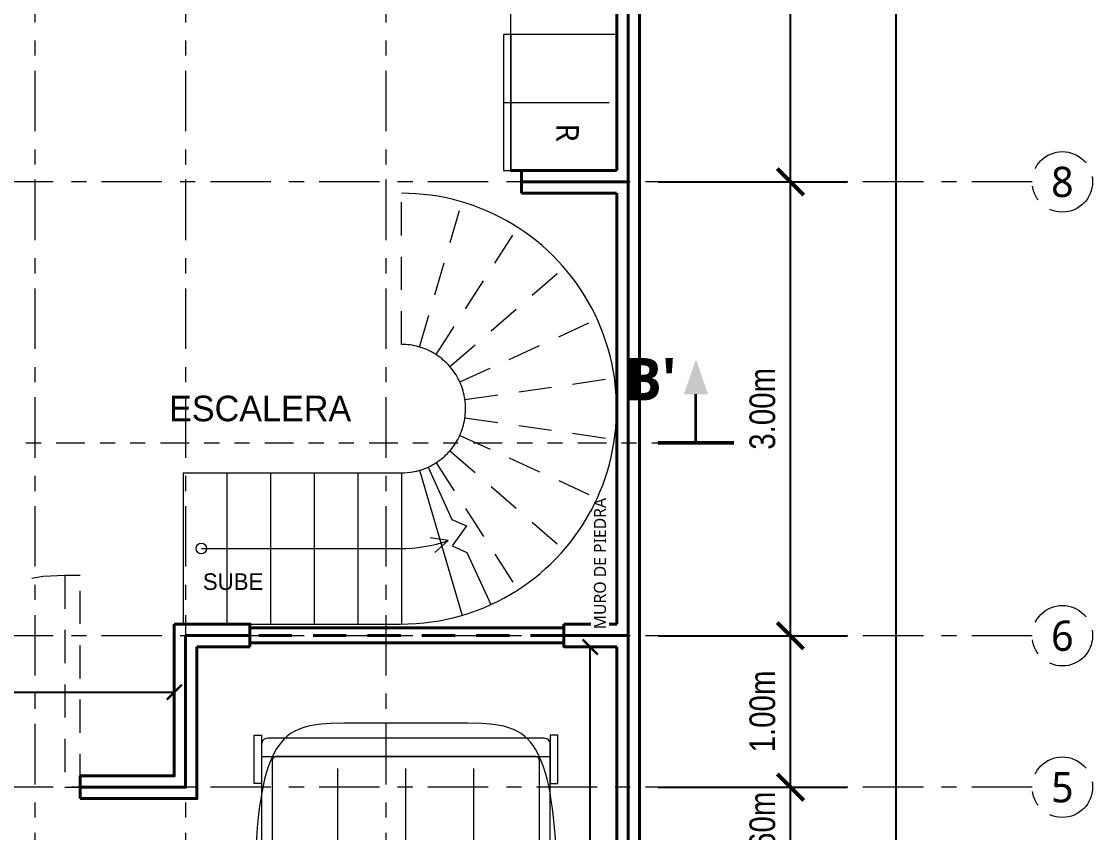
# Model space of a CAD drawing. Header units: metres. Extents: x 28.9 to 123.7, y -14.9 to 27.3.
# Drawn here: x 36.77 to 43.86, y 5.52 to 10.89 of the extents above; entities that cross this region are included whole.
import ezdxf
from ezdxf.enums import TextEntityAlignment as Align

# ---------------------------------------------------------------- set-up
doc = ezdxf.new("R2010")
doc.units = ezdxf.units.M
for name, pattern in [('DASHED', [1.524, 1.27, -0.254]), ('EJE', [0.6, 0.4, -0.08, 0, -0.12]), ('PHANTOM', [6.35, 3.175, -0.635, 0.635, -0.635, 0.635, -0.635]), ('VACIO', [0.36, 0.22, -0.14])]:
    doc.linetypes.add(name, pattern=pattern)
for name, color, linetype, lineweight in [('001_Muros', 7, 'Continuous', 40), ('002_EjesVerticales', 8, 'EJE', 9), ('005_Escalera', 7, 'Continuous', 18), ('006_Mobiliario', 6, 'Continuous', 18), ('007_Textos', 7, 'Continuous', 18), ('008_Cotas', 8, 'Continuous', 13), ('011_Puertas', 7, 'VACIO', 18), ('012_Ventanas', 5, 'Continuous', 40), ('017_LineaDeCorte', 1, 'Continuous', 30)]:
    doc.layers.add(name, color=color, linetype=linetype, lineweight=lineweight)
doc.styles.add('OpenSans', font='OpenSans-Regular.ttf')
doc.styles.add('OpenSans-SemiBold', font='OpenSans-SemiBold.ttf')
doc.styles.add('OpenSansCondensed-Light', font='OpenSansCondensed-Light.ttf')
doc.dimstyles.new('EZDXF', dxfattribs={"dimtxt": 0.25, "dimasz": 0.175, "dimexe": 0.375, "dimexo": 0.125, "dimgap": 0.1, "dimtad": 1, "dimzin": 4, "dimtxsty": 'OpenSansCondensed-Light', "dimblk": 'ARCHTICK', "dimcen": 2.5, "dimazin": 1, "dimtfac": 0.5, "dimtmove": 2, "dimatfit": 3})

# ---------------------------------------------------------------- blocks, each defined once
blk = doc.blocks.new('EJE')
at = {"color": 0}
blk.add_circle((0, 0), 0.2, dxfattribs=at)
at = {"color": 0, "style": 'OpenSans'}
blk.add_attdef('EJE', text='', height=0.2, dxfattribs=at).set_placement((0, 0), align=Align.MIDDLE_CENTER)
blk = doc.blocks.new('_ARCHTICK')
at = {"color": 0, "linetype": 'ByBlock', "const_width": 0.15}
blk.add_lwpolyline([(-0.5, -0.5), (0.5, 0.5)], dxfattribs=at)
blk = doc.blocks.new('*D10')
at = {"layer": '008_Cotas', "color": 0, "lineweight": -2, "transparency": 16777216}
for p, q in [((41.8604, 5.821), (41.8604, 5.996)), ((40.9854, 5.821), (42.2354, 5.821)), ((41.8604, 5.221), (41.8604, 5.821)), ((40.9854, 5.221), (42.2354, 5.221)), ((41.8604, 5.221), (41.8604, 5.046))]:
    blk.add_line(p, q, dxfattribs=at)
at = {"layer": 'Defpoints', "color": 0, "transparency": 16777216}
for p in [(40.8604, 5.821), (41.8604, 5.821), (40.8604, 5.221)]:
    blk.add_point(p, dxfattribs=at)
at = {"layer": '008_Cotas', "color": 0, "lineweight": -2, "transparency": 16777216, "xscale": 0.175, "yscale": 0.175, "zscale": 0.175}
for p, rotation in [((41.8604, 5.821), 270), ((41.8604, 5.221), 90)]:
    blk.add_blockref('_ARCHTICK', p, dxfattribs=dict(at, rotation=rotation))
at = {"layer": '008_Cotas', "color": 0, "transparency": 16777216, "insert": (41.6754, 5.521), "char_height": 0.17, "attachment_point": 5, "rotation": 90, "style": 'OpenSansCondensed-Light', "bg_fill": 3, "box_fill_scale": 1.1, "bg_fill_color": 9, "bg_fill_true_color": 13158600, "bg_fill_transparency": 0}
blk.add_mtext('0.60m', dxfattribs=at)
blk = doc.blocks.new('*D11')
at = {"layer": '008_Cotas', "color": 0, "lineweight": -2, "transparency": 16777216}
for p, q in [((40.9854, 6.823), (42.2354, 6.823)), ((41.8604, 5.821), (41.8604, 6.823)), ((40.9854, 5.821), (42.2354, 5.821))]:
    blk.add_line(p, q, dxfattribs=at)
at = {"layer": 'Defpoints', "color": 0, "transparency": 16777216}
for p in [(40.8604, 6.823), (41.8604, 6.823), (40.8604, 5.821)]:
    blk.add_point(p, dxfattribs=at)
at = {"layer": '008_Cotas', "color": 0, "lineweight": -2, "transparency": 16777216, "xscale": 0.175, "yscale": 0.175, "zscale": 0.175}
for p, rotation in [((41.8604, 6.823), 90), ((41.8604, 5.821), 270)]:
    blk.add_blockref('_ARCHTICK', p, dxfattribs=dict(at, rotation=rotation))
at = {"layer": '008_Cotas', "color": 0, "transparency": 16777216, "insert": (41.6754, 6.322), "char_height": 0.17, "attachment_point": 5, "rotation": 90, "style": 'OpenSansCondensed-Light', "bg_fill": 3, "box_fill_scale": 1.1, "bg_fill_color": 9, "bg_fill_true_color": 13158600, "bg_fill_transparency": 0}
blk.add_mtext('1.00m', dxfattribs=at)
blk = doc.blocks.new('*D12')
at = {"layer": '008_Cotas', "color": 0, "lineweight": -2, "transparency": 16777216}
for p, q in [((40.9854, 9.825), (42.2354, 9.825)), ((41.8604, 6.823), (41.8604, 9.825)), ((40.9854, 6.823), (42.2354, 6.823))]:
    blk.add_line(p, q, dxfattribs=at)
at = {"layer": 'Defpoints', "color": 0, "transparency": 16777216}
for p in [(40.8604, 9.825), (41.8604, 9.825), (40.8604, 6.823)]:
    blk.add_point(p, dxfattribs=at)
at = {"layer": '008_Cotas', "color": 0, "lineweight": -2, "transparency": 16777216, "xscale": 0.175, "yscale": 0.175, "zscale": 0.175}
for p, rotation in [((41.8604, 9.825), 90), ((41.8604, 6.823), 270)]:
    blk.add_blockref('_ARCHTICK', p, dxfattribs=dict(at, rotation=rotation))
at = {"layer": '008_Cotas', "color": 0, "transparency": 16777216, "insert": (41.6754, 8.324), "char_height": 0.17, "attachment_point": 5, "rotation": 90, "style": 'OpenSansCondensed-Light', "bg_fill": 3, "box_fill_scale": 1.1, "bg_fill_color": 9, "bg_fill_true_color": 13158600, "bg_fill_transparency": 0}
blk.add_mtext('3.00m', dxfattribs=at)
blk = doc.blocks.new('*D13')
at = {"layer": '008_Cotas', "color": 0, "lineweight": -2, "transparency": 16777216}
for p, q in [((40.9854, 15.322), (42.2354, 15.322)), ((41.8604, 9.825), (41.8604, 15.322)), ((40.9854, 9.825), (42.2354, 9.825))]:
    blk.add_line(p, q, dxfattribs=at)
at = {"layer": 'Defpoints', "color": 0, "transparency": 16777216}
for p in [(40.8604, 15.322), (41.8604, 15.322), (40.8604, 9.825)]:
    blk.add_point(p, dxfattribs=at)
at = {"layer": '008_Cotas', "color": 0, "lineweight": -2, "transparency": 16777216, "xscale": 0.175, "yscale": 0.175, "zscale": 0.175}
for p, rotation in [((41.8604, 15.322), 90), ((41.8604, 9.825), 270)]:
    blk.add_blockref('_ARCHTICK', p, dxfattribs=dict(at, rotation=rotation))
at = {"layer": '008_Cotas', "color": 0, "transparency": 16777216, "insert": (41.6754, 12.5735), "char_height": 0.17, "attachment_point": 5, "rotation": 90, "style": 'OpenSansCondensed-Light', "bg_fill": 3, "box_fill_scale": 1.1, "bg_fill_color": 9, "bg_fill_true_color": 13158600, "bg_fill_transparency": 0}
blk.add_mtext('5.50m', dxfattribs=at)
blk = doc.blocks.new('*D155')
at = {"color": 0, "transparency": 16777216}
for p, q in [((40.9854, 24.246), (42.9354, 24.246)), ((42.5604, -0.125), (42.5604, 24.246)), ((40.9854, -0.125), (42.9354, -0.125))]:
    blk.add_line(p, q, dxfattribs=at)
at = {"layer": 'Defpoints', "transparency": 16777216}
for p in [(40.8604, 24.246), (40.8604, -0.125), (42.5604, -0.125)]:
    blk.add_point(p, dxfattribs=at)
at = {"layer": '008_Cotas', "color": 0, "transparency": 16777216, "xscale": 0.175, "yscale": 0.175}
for p, rotation in [((42.5604, 24.246), 90), ((42.5604, -0.125), 270)]:
    blk.add_blockref('_ARCHTICK', p, dxfattribs=dict(at, rotation=rotation))
at = {"layer": '008_Cotas', "color": 0, "transparency": 16777216, "insert": (42.3754, 12.0605), "char_height": 0.17, "attachment_point": 5, "rotation": 90, "style": 'OpenSansCondensed-Light', "bg_fill": 3, "box_fill_scale": 1.1, "bg_fill_color": 0, "bg_fill_transparency": 0}
blk.add_mtext('24.37m', dxfattribs=at)
blk = doc.blocks.new('MOB_PICKUP_203x589')
at = {"color": 0}
for p, q in [((-0.955, 2.725), (0.955, 2.725)), ((-0.45, 0.89), (-0.45, 2.645)), ((0, 0.89), (0, 2.645)), ((0.45, 0.89), (0.45, 2.645)), ((-0.8, 0.5), (0.8, 0.5)), ((-0.86, -2.845), (0.86, -2.845))]:
    blk.add_line(p, q, dxfattribs=at)
for points in [[(1.015, 0), (1.0141, 1.2132), (1.0125, 1.4784), (1.0103, 1.6592), (1.0075, 1.8001), (1.004, 1.917), (1, 2.0174), (0.9953, 2.1056), (0.99, 2.1843), (0.9841, 2.2553), (0.9776, 2.3199), (0.9704, 2.3791), (0.9626, 2.4335), (0.9541, 2.4837), (0.945, 2.5302), (0.9351, 2.5732), (0.9244, 2.613), (0.913, 2.6499), (0.9007, 2.6841), (0.8875, 2.7158), (0.8735, 2.745), (0.8583, 2.772), (0.8421, 2.7967), (0.8246, 2.8193), (0.8058, 2.8399), (0.7854, 2.8585), (0.7632, 2.8752), (0.7388, 2.8901), (0.712, 2.9031), (0.682, 2.9143), (0.6479, 2.9237), (0.6082, 2.9314), (0.5605, 2.9374), (0.4994, 2.9416), (0.4098, 2.9442), (0, 2.945), (-0.4098, 2.9442), (-0.4994, 2.9416), (-0.5605, 2.9374), (-0.6082, 2.9314), (-0.6479, 2.9237), (-0.682, 2.9143), (-0.712, 2.9031), (-0.7388, 2.8901), (-0.7632, 2.8752), (-0.7854, 2.8585), (-0.8058, 2.8399), (-0.8246, 2.8193), (-0.8421, 2.7967), (-0.8583, 2.772), (-0.8735, 2.745), (-0.8875, 2.7158), (-0.9007, 2.6841), (-0.913, 2.6499), (-0.9244, 2.613), (-0.9351, 2.5732), (-0.945, 2.5302), (-0.9541, 2.4837), (-0.9626, 2.4335), (-0.9704, 2.3791), (-0.9776, 2.3199), (-0.9841, 2.2553), (-0.99, 2.1843), (-0.9953, 2.1056), (-1, 2.0174), (-1.004, 1.917), (-1.0075, 1.8001), (-1.0103, 1.6592), (-1.0125, 1.4784), (-1.0141, 1.2132), (-1.015, 0.0001), (-1.0132, -1.2132), (-1.0106, -1.4784), (-1.0073, -1.6592), (-1.0033, -1.8001), (-0.9986, -1.917), (-0.9934, -2.0174), (-0.9875, -2.1056), (-0.981, -2.1843), (-0.9739, -2.2553), (-0.9662, -2.3199), (-0.9579, -2.3791), (-0.949, -2.4335), (-0.9395, -2.4837), (-0.9293, -2.5302), (-0.9185, -2.5732), (-0.907, -2.613), (-0.8948, -2.6499), (-0.8818, -2.6841), (-0.868, -2.7158), (-0.8534, -2.745), (-0.8378, -2.772), (-0.8212, -2.7967), (-0.8035, -2.8193), (-0.7845, -2.8399), (-0.7641, -2.8585), (-0.742, -2.8752), (-0.7179, -2.8901), (-0.6914, -2.9031), (-0.662, -2.9143), (-0.6286, -2.9237), (-0.59, -2.9314), (-0.5436, -2.9374), (-0.4842, -2.9416), (-0.3972, -2.9442), (0, -2.945), (0.3972, -2.9442), (0.4842, -2.9416), (0.5436, -2.9374), (0.59, -2.9314), (0.6286, -2.9237), (0.662, -2.9143), (0.6914, -2.9031), (0.7179, -2.8901), (0.742, -2.8752), (0.7641, -2.8585), (0.7845, -2.8399), (0.8035, -2.8193), (0.8212, -2.7967), (0.8378, -2.772), (0.8534, -2.745), (0.868, -2.7158), (0.8818, -2.6841), (0.8948, -2.6499), (0.907, -2.613), (0.9185, -2.5732), (0.9293, -2.5302), (0.9395, -2.4837), (0.949, -2.4335), (0.9579, -2.3791), (0.9662, -2.3199), (0.9739, -2.2553), (0.981, -2.1843), (0.9875, -2.1056), (0.9934, -2.0174), (0.9986, -1.917), (1.0033, -1.8001), (1.0073, -1.6592), (1.0106, -1.4784), (1.0132, -1.2132)], [(-0.955, 2.545), (-1.005, 2.545), (-1.005, 2.865), (-0.955, 2.865)], [(0.955, 2.545), (1.005, 2.545), (1.005, 2.865), (0.955, 2.865)], [(-0.995, -1.395), (-1.185, -1.325), (-1.185, -1.125), (-0.995, -1.095)], [(0.995, -1.395), (1.185, -1.325), (1.185, -1.125), (0.995, -1.095)], [(-0.55, -2.885), (-0.92, -2.825), (-0.92, -2.745), (-0.55, -2.805)], [(0.55, -2.885), (0.92, -2.825), (0.92, -2.745), (0.55, -2.805)]]:
    blk.add_lwpolyline(points, close=True, dxfattribs=at)
for points in [[(-0.915, 0.74), (0.915, 0.74, 0.414214), (0.955, 0.78), (0.955, 2.805, 0.414214), (0.915, 2.845), (-0.915, 2.845, 0.414214), (-0.955, 2.805), (-0.955, 0.78, 0.414214)], [(-0.855, 0.81), (0.855, 0.81, 0.414214), (0.885, 0.84), (0.885, 2.695, 0.414214), (0.855, 2.725), (-0.855, 2.725, 0.414214), (-0.885, 2.695), (-0.885, 0.84, 0.414214)], [(-0.7, -0.825), (0.7, -0.825, 0.414214), (0.8, -0.725), (0.8, 0.52, 0.414214), (0.7, 0.62), (-0.7, 0.62, 0.414214), (-0.8, 0.52), (-0.8, -0.725, 0.414214)], [(-0.86, -1.445, -0.05), (0.86, -1.445), (0.78, -0.825, 0.04), (-0.78, -0.825)]]:
    blk.add_lwpolyline(points, format="xyb", close=True, dxfattribs=at)
at = {"color": 0, "linetype": 'DASHED', "ltscale": 0.3}
for points in [[(-0.745, 1.305), (-0.995, 1.305), (-0.995, 2.085), (-0.745, 2.085)], [(0.745, 1.305), (0.995, 1.305), (0.995, 2.085), (0.745, 2.085)], [(-0.745, -2.285), (-0.995, -2.285), (-0.995, -1.505), (-0.745, -1.505)], [(0.745, -2.285), (0.995, -2.285), (0.995, -1.505), (0.745, -1.505)]]:
    blk.add_lwpolyline(points, close=True, dxfattribs=at)
at = {"color": 0}
for points in [[(-0.4, -1.495), (-0.4, -2.795)], [(0.4, -1.495), (0.4, -2.795)]]:
    blk.add_lwpolyline(points, dxfattribs=at)
blk = doc.blocks.new('MOB_REFRI_90x75')
at = {"color": 0, "lineweight": -2}
blk.add_lwpolyline([(0.45, -0.375), (0.45, 0.375), (-0.45, 0.375), (-0.45, -0.375)], close=True, dxfattribs=at)
for points in [[(0, -0.375), (0, 0.325)], [(-0.45, -0.325), (0.45, -0.325)]]:
    blk.add_lwpolyline(points, dxfattribs=at)
at = {"color": 0, "insert": (0.2, 0.05), "char_height": 0.15, "attachment_point": 5, "style": 'OpenSans'}
blk.add_mtext('R', dxfattribs=at)
blk = doc.blocks.new('*D196')
at = {"color": 0, "transparency": 16777216}
for p, q in [((40.515, 6.748), (40.485, 6.748)), ((40.535, -0.125), (40.535, 6.748)), ((40.515, -0.125), (40.485, -0.125))]:
    blk.add_line(p, q, dxfattribs=at)
at = {"layer": 'Defpoints', "transparency": 16777216}
for p in [(40.535, 6.748), (40.535, -0.125), (40.535, -0.125)]:
    blk.add_point(p, dxfattribs=at)
at = {"layer": '008_Cotas', "color": 0, "transparency": 16777216, "xscale": 0.1, "yscale": 0.1}
for p, rotation in [((40.535, 6.748), 90), ((40.535, -0.125), 270)]:
    blk.add_blockref('_ARCHTICK', p, dxfattribs=dict(at, rotation=rotation))
at = {"layer": '008_Cotas', "color": 0, "transparency": 16777216, "insert": (40.435, 3.3115), "char_height": 0.12, "attachment_point": 5, "rotation": 90, "style": 'OpenSansCondensed-Light', "bg_fill": 3, "box_fill_scale": 1.1, "bg_fill_color": 0, "bg_fill_transparency": 0}
blk.add_mtext('6.87m', dxfattribs=at)
blk = doc.blocks.new('*D118')
at = {"color": 0, "transparency": 16777216}
for p, q in [((34.932, 6.47), (34.932, 6.5)), ((37.782, 6.47), (37.782, 6.5)), ((34.932, 6.45), (37.782, 6.45))]:
    blk.add_line(p, q, dxfattribs=at)
at = {"layer": 'Defpoints', "transparency": 16777216}
for p in [(34.932, 6.45), (34.932, 6.45), (37.782, 6.45)]:
    blk.add_point(p, dxfattribs=at)
at = {"layer": '008_Cotas', "color": 0, "transparency": 16777216, "xscale": 0.1, "yscale": 0.1, "rotation": 180}
blk.add_blockref('_ARCHTICK', (34.932, 6.45), dxfattribs=at)
at = {"layer": '008_Cotas', "color": 0, "transparency": 16777216, "xscale": 0.1, "yscale": 0.1}
blk.add_blockref('_ARCHTICK', (37.782, 6.45), dxfattribs=at)
at = {"layer": '008_Cotas', "color": 0, "transparency": 16777216, "insert": (36.357, 6.55), "char_height": 0.12, "attachment_point": 5, "style": 'OpenSansCondensed-Light', "bg_fill": 3, "box_fill_scale": 1.1, "bg_fill_color": 0, "bg_fill_transparency": 0}
blk.add_mtext('2.85m', dxfattribs=at)

msp = doc.modelspace()

# ---------------------------------------------------------------- linework, layer by layer
at = {"layer": '001_Muros'}
for p, q in [((40.8604, -0.2), (40.8604, 24.3208)), ((40.7854, -0.2), (40.7854, 24.2458)), ((40.7104, 9.9), (40.7104, 15.2458)), ((40.01, 9.9), (40.71, 9.9)), ((40.08, 9.75), (40.08, 9.9)), ((40.08, 9.825), (40.71, 9.825)), ((40.71, 9.825), (40.785, 9.825)), ((40.08, 9.75), (40.71, 9.75)), ((40.7104, 6.9), (40.7104, 9.75)), ((37.782, 6.9), (38.282, 6.9)), ((40.3604, 6.9), (40.7104, 6.9)), ((37.857, 6.825), (38.282, 6.825)), ((40.3604, 6.825), (40.7854, 6.825)), ((37.932, 6.75), (38.282, 6.75)), ((40.3604, 6.75), (40.7104, 6.75)), ((40.7104, -0.2), (40.7104, 6.75)), ((37.1579, 5.8958), (37.1579, 5.7458))]:
    msp.add_line(p, q, dxfattribs=at)
for points in [[(37.1579, 5.8958), (37.782, 5.8958), (37.782, 6.9)], [(37.782, 6.9), (38.282, 6.9), (38.282, 6.75)], [(40.7104, 6.75), (40.3604, 6.75), (40.3604, 6.9)], [(37.1579, 5.8208), (37.857, 5.8208), (37.857, 6.825)], [(37.1579, 5.7458), (37.932, 5.7458), (37.932, 6.75)], [(37.932, 6.75), (38.282, 6.75)]]:
    msp.add_lwpolyline(points, dxfattribs=at)
at = {"layer": '002_EjesVerticales'}
for p, q in [((36.8604, -2.8), (36.8604, 26.921)), ((37.8584, -2.8), (37.8584, 26.921)), ((40.7854, -2.8), (40.7854, 26.921)), ((43.4604, 6.823), (29.2604, 6.823)), ((43.4604, 5.821), (29.2604, 5.821))]:
    msp.add_line(p, q, dxfattribs=at)
at = {"layer": '002_EjesVerticales', "color": 18, "true_color": 0x000000}
for p, q in [((39.185, -2.8), (39.185, 26.921)), ((43.4604, 9.825), (29.2604, 9.825))]:
    msp.add_line(p, q, dxfattribs=at)
at = {"layer": '005_Escalera', "linetype": 'VACIO'}
for p, q in [((39.285, 8.75), (39.285, 9.75)), ((39.4047, 8.7328), (39.6865, 9.6923)), ((39.5148, 8.6825), (40.0554, 9.5238)), ((39.6062, 8.6033), (40.3619, 9.2582)), ((39.6716, 8.5016), (40.5812, 8.917)), ((39.7057, 8.3855), (40.6955, 8.5278)), ((39.7057, 8.2645), (40.6955, 8.1222)), ((39.6062, 8.0467), (40.3619, 7.3918)), ((39.5148, 7.9675), (40.0554, 7.1262))]:
    msp.add_line(p, q, dxfattribs=at)
at = {"layer": '005_Escalera'}
for p, q in [((37.841, 7.9), (37.841, 6.9)), ((38.1298, 7.9), (38.1298, 6.9)), ((38.4186, 7.9), (38.4186, 6.9)), ((38.7074, 7.9), (38.7074, 6.9)), ((38.9962, 7.9), (38.9962, 6.9)), ((39.285, 7.9), (39.285, 6.9)), ((39.4047, 7.9172), (39.6865, 6.9577)), ((39.5951, 7.4535), (39.4763, 7.4701)), ((39.5951, 7.4535), (39.506, 7.3732))]:
    msp.add_line(p, q, dxfattribs=at)
at = {"layer": '005_Escalera', "linetype": 'VACIO'}
msp.add_lwpolyline([(39.4616, 7.9384), (39.4746, 7.9446), (39.4873, 7.9513), (39.4999, 7.9583), (39.5122, 7.9658), (39.5243, 7.9737), (39.536, 7.9821), (39.5475, 7.9908), (39.5587, 7.9999), (39.5696, 8.0093), (39.5801, 8.0192), (39.5903, 8.0293), (39.6002, 8.0399), (39.6096, 8.0507), (39.6188, 8.0619), (39.6275, 8.0734), (39.6358, 8.0851), (39.6438, 8.0971), (39.6513, 8.1094), (39.6584, 8.122), (39.665, 8.1348), (39.6713, 8.1478), (39.6771, 8.161), (39.6824, 8.1743), (39.6873, 8.1879), (39.6917, 8.2016), (39.6956, 8.2155), (39.6991, 8.2295), (39.7021, 8.2436), (39.7046, 8.2578), (39.7067, 8.272), (39.7082, 8.2864), (39.7093, 8.3007), (39.7099, 8.3151), (39.71, 8.3296), (39.7096, 8.344), (39.7087, 8.3583), (39.7073, 8.3727), (39.7055, 8.387), (39.7031, 8.4012), (39.7003, 8.4153), (39.697, 8.4294), (39.6932, 8.4433), (39.689, 8.4571), (39.6843, 8.4707), (39.6791, 8.4841), (39.6735, 8.4974), (39.6674, 8.5105), (39.6609, 8.5233), (39.6539, 8.536), (39.6466, 8.5484), (39.6388, 8.5605), (39.6306, 8.5723), (39.622, 8.5839), (39.613, 8.5952), (39.6037, 8.6062), (39.594, 8.6168), (39.5839, 8.6271), (39.5735, 8.6371), (39.5627, 8.6467), (39.5517, 8.6559), (39.5403, 8.6648), (39.5286, 8.6732), (39.5167, 8.6813), (39.5045, 8.6889), (39.492, 8.6962), (39.4793, 8.703), (39.4664, 8.7094), (39.4532, 8.7153), (39.4399, 8.7208), (39.4264, 8.7258), (39.4127, 8.7304), (39.3989, 8.7345), (39.385, 8.7381), (39.3709, 8.7412), (39.3567, 8.7439), (39.3425, 8.7461), (39.3282, 8.7478), (39.3138, 8.749), (39.2994, 8.7498), (39.285, 8.75)], dxfattribs=at)
at = {"layer": '005_Escalera'}
for points in [[(37.8409, 7.9), (37.8816, 7.9), (37.9222, 7.9), (37.9629, 7.9), (38.0035, 7.9), (38.0442, 7.9), (38.0848, 7.9), (38.1255, 7.9), (38.1661, 7.9), (38.2068, 7.9), (38.2474, 7.9), (38.2881, 7.9), (38.3288, 7.9), (38.3694, 7.9), (38.4101, 7.9), (38.4507, 7.9), (38.4914, 7.9), (38.532, 7.9), (38.5727, 7.9), (38.6133, 7.9), (38.654, 7.9), (38.6946, 7.9), (38.7353, 7.9), (38.7759, 7.9), (38.8166, 7.9), (38.8573, 7.9), (38.8979, 7.9), (38.9386, 7.9), (38.9792, 7.9), (39.0199, 7.9), (39.0605, 7.9), (39.1012, 7.9), (39.1418, 7.9), (39.1825, 7.9), (39.2231, 7.9), (39.2638, 7.9), (39.3044, 7.9004), (39.3449, 7.9042), (39.3848, 7.9119), (39.4238, 7.9233), (39.4616, 7.9384)], [(39.4616, 7.9384), (39.6194, 7.5927), (39.7163, 7.5491), (39.6222, 7.4181), (39.7191, 7.3744), (39.877, 7.0288)], [(37.9609, 7.4), (38.0019, 7.4), (38.0429, 7.4), (38.0839, 7.4), (38.1249, 7.4), (38.1659, 7.4), (38.207, 7.4), (38.248, 7.4), (38.289, 7.4), (38.33, 7.4), (38.371, 7.4), (38.412, 7.4), (38.453, 7.4), (38.494, 7.4), (38.535, 7.4), (38.576, 7.4), (38.617, 7.4), (38.6581, 7.4), (38.6991, 7.4), (38.7401, 7.4), (38.7811, 7.4), (38.8221, 7.4), (38.8631, 7.4), (38.9041, 7.4), (38.9451, 7.4), (38.9861, 7.4), (39.0271, 7.4), (39.0681, 7.4), (39.1092, 7.4), (39.1502, 7.4), (39.1912, 7.4), (39.2322, 7.4), (39.2732, 7.4), (39.3142, 7.4005), (39.3551, 7.4027), (39.396, 7.4067), (39.4365, 7.4125), (39.4768, 7.4201), (39.5168, 7.4295), (39.5562, 7.4407), (39.5951, 7.4535)], [(37.8409, 6.9), (37.8923, 6.9), (37.9436, 6.9), (37.995, 6.9), (38.0464, 6.9), (38.0977, 6.9), (38.1491, 6.9), (38.2004, 6.9), (38.2518, 6.9), (38.3032, 6.9), (38.3545, 6.9), (38.4059, 6.9), (38.4573, 6.9), (38.5086, 6.9), (38.56, 6.9), (38.6114, 6.9), (38.6627, 6.9), (38.7141, 6.9), (38.7655, 6.9), (38.8168, 6.9), (38.8682, 6.9), (38.9195, 6.9), (38.9709, 6.9), (39.0223, 6.9), (39.0736, 6.9), (39.125, 6.9), (39.1764, 6.9), (39.2277, 6.9), (39.2791, 6.9), (39.3305, 6.9007), (39.3818, 6.9033), (39.4329, 6.9077), (39.4839, 6.914), (39.5346, 6.922), (39.585, 6.9319), (39.635, 6.9437), (39.6846, 6.9572), (39.7336, 6.9725), (39.7821, 6.9895), (39.8299, 7.0083), (39.877, 7.0288)]]:
    msp.add_lwpolyline(points, dxfattribs=at)
msp.add_circle((37.9609, 7.4), 0.035, dxfattribs=at)
at = {"layer": '006_Mobiliario'}
msp.add_lwpolyline([(40.7104, 9.9), (40.0104, 9.9), (40.0104, 14.6208), (36.8604, 14.6208), (36.8604, 15.2458)], dxfattribs=at)
at = {"layer": '011_Puertas'}
msp.add_lwpolyline([(37.058, 5.821), (37.158, 5.821), (37.158, 7.221), (37.058, 7.221)], close=True, dxfattribs=at)
msp.add_arc((37.058, 5.821), 1.4, 90, 180, dxfattribs=at)
at = {"layer": '012_Ventanas'}
for points in [[(40.3604, 6.875), (38.282, 6.875)], [(40.3604, 6.775), (38.282, 6.775)]]:
    msp.add_lwpolyline(points, dxfattribs=at)
at = {"layer": '012_Ventanas', "linetype": 'VACIO'}
msp.add_lwpolyline([(40.3604, 6.825), (38.282, 6.825)], dxfattribs=at)

# ---------------------------------------------------------------- block references
at = {"layer": '002_EjesVerticales', "color": 18, "true_color": 0x000000}
msp.add_blockref('EJE', (43.6604, 9.825), dxfattribs=at).add_auto_attribs({'EJE': '8'})
at = {"layer": '002_EjesVerticales'}
for p, values in [((43.6604, 6.823), {'EJE': '6'}), ((43.6604, 5.821), {'EJE': '5'})]:
    msp.add_blockref('EJE', p, dxfattribs=at).add_auto_attribs(values)
at = {"layer": '006_Mobiliario', "rotation": 270}
msp.add_blockref('MOB_REFRI_90x75', (40.335, 10.35), dxfattribs=at)
at = {"layer": '006_Mobiliario'}
msp.add_blockref('MOB_PICKUP_203x589', (39.315, 3.3), dxfattribs=at)

# ---------------------------------------------------------------- texts
at = {"layer": '007_Textos', "attachment_point": 5}
for s, insert, char_height in [('ESCALERA', (38.35, 8.325), 0.169), ('SUBE', (38.171, 7.18), 0.11)]:
    msp.add_mtext(s, dxfattribs=dict(at, insert=insert, char_height=char_height))

# ---------------------------------------------------------------- next in the draw order: texts
at = {"layer": '007_Textos', "insert": (40.6, 7.3), "char_height": 0.08, "attachment_point": 5, "rotation": 90, "style": 'OpenSans', "bg_fill": 3, "box_fill_scale": 1.25, "bg_fill_color": 0, "bg_fill_transparency": 0}
msp.add_mtext('MURO DE PIEDRA', dxfattribs=at)

# ---------------------------------------------------------------- next in the draw order: dimensions: what is measured, and where the dimension line sits
at = {"layer": '008_Cotas'}
for base, p1, p2, override, picture, middle in [((40.535, -0.125), (40.535, -0.125), (40.535, 6.748), {"dimtxt": 0.12, "dimasz": 0.1, "dimexe": 0.05, "dimexo": 0.02, "dimgap": 0.04, "dimdec": 2, "dimrnd": 0.001, "dimzin": 0, "dimdsep": 46, "dimpost": '<>m', "dimtix": 1, "dimtfill": 1}, '*D196', (40.435, 3.2615)), ((41.8604, 5.821), (40.8604, 5.221), (40.8604, 5.821), {"dimtxt": 0.17, "dimzin": 0, "dimdsep": 46, "dimpost": '<>m', "dimtix": 1, "dimfxl": 1, "dimtfill": 1}, '*D10', (41.6754, 5.571))]:
    dim = msp.add_linear_dim(base=base, p1=p1, p2=p2, angle=90, dimstyle='EZDXF', override=override, dxfattribs=at)
    dim.commit()
    dim.dimension.update_dxf_attribs({"geometry": picture, "text_midpoint": middle})
dim = msp.add_linear_dim(base=(34.932, 6.45), p1=(34.932, 6.45), p2=(37.782, 6.45), dimstyle='EZDXF', override={"dimtxt": 0.12, "dimasz": 0.1, "dimexe": 0.05, "dimexo": 0.02, "dimgap": 0.04, "dimrnd": 0.001, "dimzin": 0, "dimdsep": 46, "dimpost": '<>m', "dimtix": 1, "dimtfill": 1}, dxfattribs=at)
dim.commit()
dim.dimension.update_dxf_attribs({"geometry": '*D118', "text_midpoint": (36.357, 6.55)})

# ---------------------------------------------------------------- next in the draw order: linework, layer by layer
at = {"layer": '005_Escalera', "linetype": 'VACIO'}
msp.add_line((39.6716, 8.1484), (40.5812, 7.733), dxfattribs=at)
msp.add_lwpolyline([(39.877, 7.0288), (39.9206, 7.0496), (39.9635, 7.0719), (40.0056, 7.0956), (40.0468, 7.1207), (40.0872, 7.1473), (40.1267, 7.1751), (40.1652, 7.2044), (40.2027, 7.2348), (40.2391, 7.2666), (40.2745, 7.2995), (40.3087, 7.3337), (40.3417, 7.369), (40.3735, 7.4054), (40.4041, 7.4428), (40.4333, 7.4812), (40.4613, 7.5207), (40.4879, 7.561), (40.5131, 7.6022), (40.5369, 7.6443), (40.5593, 7.6871), (40.5802, 7.7307), (40.5996, 7.775), (40.6175, 7.8199), (40.6338, 7.8653), (40.6486, 7.9113), (40.6619, 7.9578), (40.6735, 8.0047), (40.6836, 8.052), (40.6921, 8.0996), (40.6989, 8.1474), (40.7041, 8.1955), (40.7077, 8.2436), (40.7096, 8.2919), (40.7099, 8.3403), (40.7086, 8.3886), (40.7056, 8.4368), (40.701, 8.4849), (40.6948, 8.5328), (40.6869, 8.5805), (40.6774, 8.6279), (40.6664, 8.6749), (40.6537, 8.7216), (40.6395, 8.7678), (40.6237, 8.8134), (40.6063, 8.8586), (40.5875, 8.903), (40.5671, 8.9469), (40.5453, 8.99), (40.522, 9.0324), (40.4973, 9.0739), (40.4713, 9.1146), (40.4438, 9.1543), (40.415, 9.1932), (40.3849, 9.231), (40.3536, 9.2677), (40.321, 9.3034), (40.2872, 9.338), (40.2523, 9.3714), (40.2163, 9.4036), (40.1791, 9.4346), (40.141, 9.4642), (40.1019, 9.4926), (40.0618, 9.5196), (40.0209, 9.5453), (39.9791, 9.5695), (39.9365, 9.5924), (39.8931, 9.6137), (39.8491, 9.6336), (39.8044, 9.652), (39.7591, 9.6688), (39.7132, 9.6841), (39.6669, 9.6979), (39.6201, 9.71), (39.573, 9.7206), (39.5255, 9.7296), (39.4777, 9.7369), (39.4297, 9.7426), (39.3816, 9.7467), (39.3333, 9.7492), (39.285, 9.75)], dxfattribs=at)

# ---------------------------------------------------------------- next in the draw order: dimensions: what is measured, and where the dimension line sits
at = {"layer": '008_Cotas'}
dim = msp.add_linear_dim(base=(41.8604, 6.823), p1=(40.8604, 5.821), p2=(40.8604, 6.823), angle=90, dimstyle='EZDXF', override={"dimtxt": 0.17, "dimzin": 0, "dimdsep": 46, "dimpost": '<>m', "dimtix": 1, "dimfxl": 1, "dimtfill": 1}, dxfattribs=at)
dim.commit()
dim.dimension.update_dxf_attribs({"geometry": '*D11', "text_midpoint": (41.6754, 6.322)})

# ---------------------------------------------------------------- next in the draw order: dimensions: what is measured, and where the dimension line sits
dim = msp.add_linear_dim(base=(41.8604, 9.825), p1=(40.8604, 6.823), p2=(40.8604, 9.825), angle=90, dimstyle='EZDXF', override={"dimtxt": 0.17, "dimzin": 0, "dimdsep": 46, "dimpost": '<>m', "dimtix": 1, "dimfxl": 1, "dimtfill": 1}, dxfattribs=at)
dim.commit()
dim.dimension.update_dxf_attribs({"geometry": '*D12', "text_midpoint": (41.6754, 8.324)})

# ---------------------------------------------------------------- next in the draw order: dimensions: what is measured, and where the dimension line sits
dim = msp.add_linear_dim(base=(41.8604, 15.322), p1=(40.8604, 9.825), p2=(40.8604, 15.322), angle=90, dimstyle='EZDXF', override={"dimtxt": 0.17, "dimzin": 0, "dimdsep": 46, "dimpost": '<>m', "dimtix": 1, "dimfxl": 1, "dimtfill": 1}, dxfattribs=at)
dim.commit()
dim.dimension.update_dxf_attribs({"geometry": '*D13', "text_midpoint": (41.6754, 12.5735)})

# ---------------------------------------------------------------- next in the draw order: dimensions: what is measured, and where the dimension line sits
dim = msp.add_linear_dim(base=(42.5604, -0.125), p1=(40.8604, -0.125), p2=(40.8604, 24.246), angle=90, dimstyle='EZDXF', override={"dimtxt": 0.17, "dimdec": 2, "dimrnd": 0.001, "dimzin": 0, "dimdsep": 46, "dimpost": '<>m', "dimtix": 1, "dimfxl": 1, "dimtfill": 1}, dxfattribs=at)
dim.commit()
dim.dimension.update_dxf_attribs({"geometry": '*D155', "text_midpoint": (42.3754, 12.1105)})

# ---------------------------------------------------------------- next in the draw order: hatches: boundary and pattern name
at = {"layer": '017_LineaDeCorte'}
msp.add_hatch(color=256, dxfattribs=at).paths.add_polyline_path([(41.235, 8.65), (41.315, 8.42), (41.155, 8.42)])

# ---------------------------------------------------------------- next in the draw order: linework, layer by layer
at = {"layer": '017_LineaDeCorte', "lineweight": 35}
msp.add_line((41.235, 8.1), (41.235, 8.42), dxfattribs=at)
at = {"layer": '017_LineaDeCorte', "linetype": 'PHANTOM', "lineweight": 18, "ltscale": 0.06}
msp.add_line((30.785, 8.1), (41.485, 8.1), dxfattribs=at)
at = {"layer": '017_LineaDeCorte', "lineweight": 50}
msp.add_line((40.985, 8.1), (41.485, 8.1), dxfattribs=at)

# ---------------------------------------------------------------- next in the draw order: texts
at = {"layer": '007_Textos', "insert": (40.935, 8.52), "char_height": 0.28, "attachment_point": 5, "style": 'OpenSans-SemiBold'}
msp.add_mtext("B'", dxfattribs=at)

doc.saveas('drawing.dxf')
